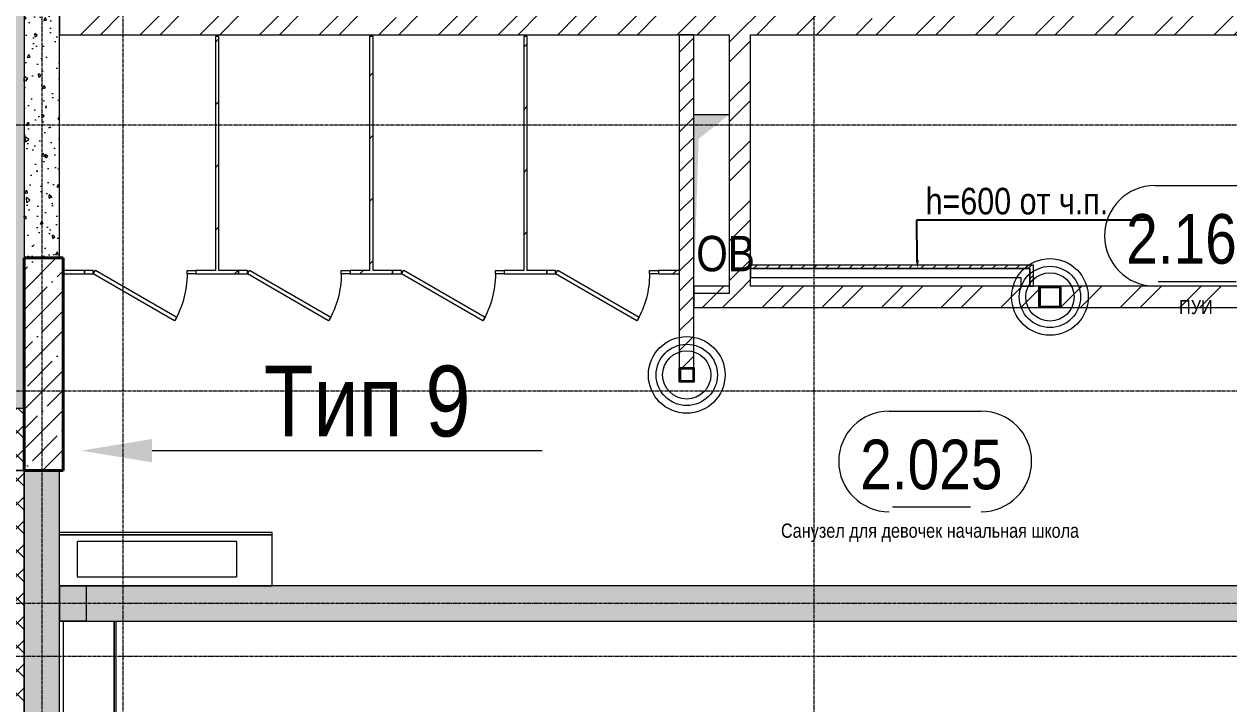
# Model space of a CAD drawing. Header units: millimetres. Extents: x -65509 to 912790, y 446 to 713294.
# Drawn here: x 187695 to 194495, y 139008 to 142845 of the extents above; entities that cross this region are included whole.
import ezdxf
from ezdxf import colors
from ezdxf.entities.mleader import LeaderData, LeaderLine
from ezdxf.enums import TextEntityAlignment as Align
from ezdxf.math import Vec2, Vec3

# ---------------------------------------------------------------- set-up
doc = ezdxf.new("R2010")
doc.units = ezdxf.units.MM
doc.linetypes.add('CENTER2', pattern=[28.575, 19.05, -3.175, 3.175, -3.175])
doc.linetypes.add('HIDDEN2', pattern=[4.7625, 3.175, -1.5875])
doc.layers.get('Defpoints').update_dxf_attribs({"color": 250})
for name, color, linetype, lineweight in [('АР_Area', 250, 'Continuous', 5), ('АР_Колонны', 250, 'Continuous', 30), ('АР_Отверстия', 250, 'Continuous', 9), ('АР_Стены ГКЛ', 250, 'Continuous', 15), ('АР_Стены ЖБ', 250, 'Continuous', 35), ('АР_Стены кирпич', 250, 'Continuous', 20), ('АР_Стены ПЕНОблок', 250, 'Continuous', 20), ('АР_Утеплитель', 250, 'Continuous', 0), ('АР_Штриховка', 250, 'Continuous', 0), ('Двери кабины', 250, 'Continuous', 0), ('Зашивка радиаторов тип 9 (до потолка_ облиц плитка)', 250, 'Continuous', 25), ('КМ_Фахверки', 250, 'Continuous', 25), ('ОВ_Отопление', 250, 'Continuous', 5), ('Размеры зашивки ГКЛ', 250, 'Continuous', 0), ('РД_Оси_100', 250, 'Continuous', 0)]:
    doc.layers.add(name, color=color, linetype=linetype, lineweight=lineweight)
doc.layers.add('АР_Делит', color=250, linetype='Continuous', lineweight=0, plot=False)
doc.layers.add('АР_Отопительные приборы', color=1, linetype='HIDDEN2', lineweight=0, true_color=0xff0000)
doc.layers.add('Зашивка радиаторов тип 2 (файерборд 2 слоя_керамогранит)', color=7, linetype='Continuous', lineweight=0, true_color=0xf40101)
doc.styles.add('style1', font='ARIALN.TTF')
pattern_1 = [(45, (142195.16, 127275.07), (-67.35192, 67.35192), []), (135, (142195.16, 127275.07), (-67.35192, -67.35192), [])]
pattern_2 = [(45, (142195.16, 127275.07), (-176.7767, 176.7767), [])]

# ---------------------------------------------------------------- blocks, each defined once
blk = doc.blocks.new('СОШ_2200_АР_ОСИ_М100_28.05.24')
at = {"layer": 'РД_Оси_100', "linetype": 'CENTER2'}
for p, q in [((49960, -6155), (49960, 139938.679)), ((71363.995, 15000), (33000, 15000)), ((33000, 13500), (85055, 13500))]:
    blk.add_line(p, q, dxfattribs=at)
for points in [[(45530, 139938.679), (45600, 139538.679), (45600, -6163.457)], [(46060, -6163.105), (46060, 139538.679), (46130, 139938.679)], [(85055, 12300), (33500, 12300), (33000, 12450)], [(85055, 12000), (33500, 12000), (33000, 11850)]]:
    blk.add_lwpolyline(points, dxfattribs=at)
blk = doc.blocks.new('otv')
at = {"linetype": 'Continuous'}
blk.add_lwpolyline([(0, -1), (0, 0), (1, 0), (1, -1)], close=True, dxfattribs=at)
blk.add_solid([(0, -1), (0, 0), (0.1346, -0.1366), (1, 0)], dxfattribs=at)
blk = doc.blocks.new('otv_в_стене')
at = {"linetype": 'Continuous'}
blk.add_lwpolyline([(0, -1), (0, 0), (1, 0), (1, -1)], close=True, dxfattribs=at)
blk.add_solid([(0, -1), (0, 0), (0.5, -0.5), (1, 0)], dxfattribs=at)
blk = doc.blocks.new('Ф_блок 80')
at = {"layer": 'АР_Делит', "color": 1}
for radius in [216.3, 173, 136.2]:
    blk.add_circle((40, -40), radius, dxfattribs=at)
at = {"layer": 'КМ_Фахверки'}
blk.add_lwpolyline([(0, 0), (80, 0), (80, -80), (0, -80)], close=True, dxfattribs=at)
at = {"layer": 'КМ_Фахверки', "lineweight": 5}
blk.add_lwpolyline([(6, -6), (74, -6), (74, -74), (6, -74)], close=True, dxfattribs=at)
blk = doc.blocks.new('Ф_крпич 120')
at = {"layer": 'АР_Делит', "color": 1}
for radius in [216.3, 173, 136.2]:
    blk.add_circle((60, -60), radius, dxfattribs=at)
at = {"layer": 'КМ_Фахверки'}
blk.add_lwpolyline([(0, 0), (120, 0), (120, -120), (0, -120)], close=True, dxfattribs=at)
at = {"layer": 'КМ_Фахверки', "lineweight": 5}
blk.add_lwpolyline([(6, -6), (114, -6), (114, -114), (6, -114)], close=True, dxfattribs=at)
blk = doc.blocks.new('MOK-МаркаПом_овал_ареал')
for p, q in [((-2.986, 3.764), (3.522, 3.764)), ((-2.75, -3), (2.75, -3))]:
    blk.add_line(p, q)
for centre, radius, start, end in [((-2.986, 0.215), 3.55, 90, 270), ((3.522, 0.215), 3.55, 270, 90), ((-7.411, 0), 7.161, 0, 0.00095)]:
    blk.add_arc(centre, radius, start, end)
at = {"color": 0, "style": 'style1'}
blk.add_attdef('АР-ПОМЕЩЕНИЕ:НОМЕР', text='', height=3, dxfattribs=at).set_placement((0.261, 0), align=Align.MIDDLE)

msp = doc.modelspace()

# ---------------------------------------------------------------- hatches: boundary and pattern name
at = {"layer": 'АР_Стены ГКЛ', "linetype": 'Continuous', "lineweight": 0}
h = msp.add_hatch(dxfattribs=at)
h.set_pattern_fill('ANSI31', color=256, scale=15, angle=-360, style=0)
h.set_pattern_definition([(45, (142195.157, 127275.073), (-33.67596, 33.67596), [])])
h.paths.add_polyline_path([(191795.158, 141485.068), (191795.158, 141465.068), (193371.727, 141465.068), (193391.727, 141485.068)], flags=0)
h = msp.add_hatch(dxfattribs=at)
h.set_pattern_fill('ANSI31', color=256, scale=15, angle=-360, style=0)
h.set_pattern_definition([(45, (142195.157, 127275.073), (-33.67596, 33.67596), [])])
h.paths.add_polyline_path([(193391.727, 141485.068), (193371.727, 141465.068), (193371.727, 141365.068), (193391.727, 141365.068)], flags=0)
at = {"layer": 'АР_Штриховка', "linetype": 'Continuous', "lineweight": 0}
h = msp.add_hatch(dxfattribs=at)
h.set_pattern_fill('HONEY', color=256, scale=10, style=0)
h.set_pattern_definition([(360, (142195.157, 127275.073), (47.625, 27.496306), [31.75, -63.5]), (120, (142195.157, 127275.073), (-47.625, 27.496307), [31.75, -63.5]), (60, (142195.157, 127275.073), (1e-07, 54.992613), [-63.5, 31.75])])
h.paths.add_polyline_path([(187645.157, 140675.073), (187695.157, 140675.073), (187695.157, 149175.073), (187645.157, 149175.073)], flags=0)
h.paths.add_polyline_path([(187645.157, 152475.073), (187695.157, 152475.073), (187695.157, 153775.073), (187645.157, 153775.073)], flags=0)
h = msp.add_hatch(dxfattribs=at)
h.set_pattern_fill('AR-CONC', color=256, angle=45, style=0)
h.set_pattern_definition([(95, (142195.16, 127275.07), (140.09465, 117.5534), [19.05, -209.55]), (40, (142195.16, 127275.07), (-160.01845, 110.1767), [15.24, -167.6406]), (145.45144, (142206.83, 127284.87), (-19.9238, 227.7301), [16.19, -178.09024]), (91.1842, (142159.24, 127311), (221.4102, 161.9534), [28.575, -314.325]), (141.63556, (142177.7, 127324.5), (-7.0866, 342.8268), [24.285, -267.1356]), (36.18415, (142159.24, 127311), (-7.0866, 342.8268), [22.86, -251.4597]), (66, (142186.18, 127319.97), (179.52, 34.89515), [19.05, -209.55]), (11, (142186.18, 127319.97), (-86.5399, 173.9412), [15.24, -167.64]), (116.45145, (142201.14, 127322.88), (92.98005, 208.83634), [16.19, -178.08994]), (82.5, (142195.16, 127275.07), (-57.60547, 61.97341), [0, -165.608, 0, -170.18, 0, -168.275]), (52.5, (142195.16, 127275.07), (-23.58973, 118.087), [0, -97.028, 0, -161.798, 0, -64.135]), (12.5, (142155.105, 127235.02), (99.92786, 91.8262), [0, -63.5, 0, -198.12, 0, -262.89]), (2.5, (142137.14, 127217.06), (86.7639, 122.7224), [0, -82.55, 0, -131.572, 0, -186.69])])
h.paths.add_polyline_path([(187695.157, 141525.073), (187895.157, 141525.073), (187895.157, 144926.073), (187695.157, 144926.073)], flags=0)
h = msp.add_hatch(dxfattribs=at)
h.set_pattern_fill('ANSI32', color=256, scale=25, style=0)
h.set_pattern_definition([(45, (142195.16, 127275.07), (-168.3798, 168.3798), []), (45, (142307.4, 127275.07), (-168.3798, 168.3798), [])])
h.paths.add_polyline_path([(193245.158, 142785.072), (193205.158, 142875.072), (193125.158, 142905.072), (192525.158, 142905.072), (192485.158, 142875.072), (192525.158, 142785.072)], flags=0)
h.paths.add_polyline_path([(192525.158, 142785.072), (192485.158, 142875.072), (192405.158, 142905.072), (191675.158, 142905.072), (191715.158, 142815.072), (191795.158, 142785.072)], flags=0)
h.paths.add_polyline_path([(191675.158, 142785.072), (191715.158, 142815.072), (191675.158, 142905.072), (190845.158, 142905.072), (190765.158, 142875.072), (190725.158, 142785.072)], flags=0)
h.paths.add_polyline_path([(195495.158, 142785.072), (195495.158, 142905.072), (194245.157, 142905.072), (194205.157, 142875.072), (194245.157, 142785.072)], flags=0)
h.paths.add_polyline_path([(194245.157, 142785.072), (194205.157, 142875.072), (194125.157, 142905.072), (193245.158, 142905.072), (193205.158, 142875.072), (193245.158, 142785.072)], flags=0)
h.paths.add_polyline_path([(190725.158, 142785.072), (190765.158, 142875.072), (190725.158, 142905.072), (189855.482, 142905.072), (189815.482, 142875.072), (189855.482, 142785.072)], flags=0)
h.paths.add_polyline_path([(189855.482, 142785.072), (189815.482, 142875.072), (189735.482, 142905.072), (187895.158, 142905.072), (187895.158, 142785.072)], flags=0)
h = msp.add_hatch(dxfattribs=at)
h.set_pattern_fill('ANSI32', color=256, scale=25, angle=-360, style=0)
h.set_pattern_definition([(45, (142195.16, 127275.07), (-168.3798, 168.3798), []), (45, (142307.4, 127275.07), (-168.3798, 168.3798), [])])
h.paths.add_polyline_path([(191795.158, 142785.072), (191715.158, 142815.072), (191675.158, 142785.072), (191675.158, 141365.072), (191715.158, 141335.072), (191795.158, 141365.072)], flags=0)
h = msp.add_hatch(dxfattribs=at)
h.set_pattern_fill('_U', color=256, scale=250, angle=-315, style=0, pattern_type=0)
h.set_pattern_definition(pattern_2)
h.paths.add_polyline_path([(188795.158, 142775.078), (188775.158, 142775.078), (188775.158, 141455.078), (188781.824, 141450.078), (188795.158, 141455.078)], flags=0)
h = msp.add_hatch(dxfattribs=at)
h.set_pattern_fill('_U', color=256, scale=250, angle=-315, style=0, pattern_type=0)
h.set_pattern_definition(pattern_2)
h.paths.add_polyline_path([(189665.158, 142775.079), (189645.158, 142775.079), (189645.158, 141455.078), (189651.824, 141450.078), (189665.158, 141455.078)], flags=0)
h = msp.add_hatch(dxfattribs=at)
h.set_pattern_fill('_U', color=256, scale=250, angle=-315, style=0, pattern_type=0)
h.set_pattern_definition(pattern_2)
h.paths.add_polyline_path([(190535.158, 142775.079), (190515.158, 142775.079), (190515.158, 141455.078), (190521.824, 141450.078), (190535.158, 141455.078)], flags=0)
at = {"layer": 'АР_Штриховка', "linetype": 'Continuous', "lineweight": 0, "ltscale": 0.5}
h = msp.add_hatch(dxfattribs=at)
h.set_pattern_fill('ANSI31', color=256, scale=25, angle=-360, style=0)
h.set_pattern_definition([(45, (142195.16, 127275.07), (-56.1266, 56.1266), [])])
h.paths.add_polyline_path([(191475.158, 142785.072), (191395.158, 142785.072), (191395.158, 141435.078), (191475.158, 141435.078)], flags=0)
h.paths.add_polyline_path([(191475.158, 141435.078), (191395.158, 141435.078), (191395.158, 140905.073), (191475.158, 140905.073)], flags=0)
at = {"layer": 'АР_Штриховка', "linetype": 'Continuous', "lineweight": 5}
h = msp.add_hatch(dxfattribs=at)
h.set_pattern_fill('ANSI35', color=256, scale=25, style=0)
h.set_pattern_definition([(45, (142195.16, 127275.07), (-112.2532, 112.2532), []), (45, (142307.41, 127275.07), (-112.2532, 112.2532), [198.4375, -39.6875, 0, -39.6875])])
h.paths.add_polyline_path([(187695.157, 140325.073), (187915.157, 140325.073), (187915.157, 141525.073), (187695.157, 141525.073)], flags=0)
at = {"layer": 'АР_Штриховка', "linetype": 'Continuous', "lineweight": 0}
h = msp.add_hatch(dxfattribs=at)
h.set_pattern_fill('_U', color=256, scale=250, angle=-315, style=0, pattern_type=0)
h.set_pattern_definition([(45, (142195.16, 127275.07), (-176.7767, 176.7767), [])])
h.paths.add_polyline_path([(187915.158, 141455.078), (187915.158, 141435.078), (188035.158, 141435.078), (188035.158, 141455.078)], flags=0)
h.paths.add_polyline_path([(188665.158, 141455.078), (188665.158, 141435.078), (188775.158, 141435.078), (188781.824, 141450.078), (188775.158, 141455.078)], flags=0)
h.paths.add_polyline_path([(188795.158, 141455.078), (188781.824, 141450.078), (188775.158, 141435.078), (188905.158, 141435.078), (188905.158, 141455.078)], flags=0)
h.paths.add_polyline_path([(189535.158, 141455.078), (189535.158, 141435.078), (189645.158, 141435.078), (189651.824, 141450.078), (189645.158, 141455.078)], flags=0)
h.paths.add_polyline_path([(189665.158, 141455.078), (189651.824, 141450.078), (189645.158, 141435.078), (189775.158, 141435.078), (189775.158, 141455.078)], flags=0)
h.paths.add_polyline_path([(190405.158, 141455.078), (190405.158, 141435.078), (190515.158, 141435.078), (190521.824, 141450.078), (190515.158, 141455.078)], flags=0)
h.paths.add_polyline_path([(190535.158, 141455.078), (190521.824, 141450.078), (190515.158, 141435.078), (190645.158, 141435.078), (190645.158, 141455.078)], flags=0)
h.paths.add_polyline_path([(191275.158, 141455.078), (191275.158, 141435.078), (191395.158, 141435.078), (191395.158, 141455.078)], flags=0)
h = msp.add_hatch(dxfattribs=at)
h.set_pattern_fill('ANSI32', color=256, scale=25, angle=-0.0000006, style=0)
h.set_pattern_definition([(45, (142195.16, 127275.07), (-168.3798, 168.3798), []), (45, (142307.4, 127275.07), (-168.3798, 168.3798), [])])
h.paths.add_polyline_path([(191475.158, 141365.072), (191475.158, 141245.072), (191675.158, 141245.072), (191715.158, 141335.072), (191675.158, 141365.072)], flags=0)
h.paths.add_polyline_path([(191795.158, 141365.072), (191715.158, 141335.072), (191675.158, 141245.072), (195485.157, 141245.072), (195485.157, 141365.072)], flags=0)
h = msp.add_hatch(dxfattribs=at)
h.set_pattern_fill('ANSI37', color=256, scale=30, angle=-360, style=0)
h.set_pattern_definition([(45, (142195.16, 127275.07), (-67.35192, 67.35192), []), (135, (142195.16, 127275.07), (-67.35192, -67.35192), [])])
h.paths.add_polyline_path([(187545.157, 140525.073), (187695.157, 140675.073), (187145.157, 140675.073), (186995.157, 140525.073)], flags=0)
h = msp.add_hatch(dxfattribs=at)
h.set_pattern_fill('ANSI37', color=256, scale=30, style=0)
h.set_pattern_definition(pattern_1)
h.paths.add_polyline_path([(187545.157, 140325.073), (187695.157, 140325.073), (187695.157, 140675.073), (187545.157, 140525.073)], flags=0)
h = msp.add_hatch(dxfattribs=at)
h.set_pattern_fill('ANSI37', color=256, scale=30, style=0)
h.set_pattern_definition(pattern_1)
h.paths.add_polyline_path([(187545.157, 127025.073), (187695.157, 127175.073), (187695.157, 128375.073), (187545.157, 128375.073)], flags=0)
h.paths.add_polyline_path([(187545.157, 131075.073), (187695.157, 131075.073), (187695.157, 131975.073), (187545.157, 131975.073)], flags=0)
h.paths.add_polyline_path([(187545.157, 133775.073), (187695.157, 133775.073), (187695.157, 134875.073), (187545.157, 134875.073)], flags=0)
h.paths.add_polyline_path([(187545.157, 136075.073), (187695.157, 136075.073), (187695.157, 136975.073), (187545.157, 136975.073)], flags=0)
h.paths.add_polyline_path([(187545.157, 138775.073), (187695.157, 138775.073), (187695.157, 140325.073), (187545.157, 140325.073)], flags=0)
h = msp.add_hatch(dxfattribs=at)
h.set_pattern_fill('AR-CONC', color=256, style=0)
h.set_pattern_definition([(50, (142195.16, 127275.07), (182.18467, -15.9391), [19.05, -209.55]), (355, (142195.16, 127275.07), (-35.2434, 191.05685), [15.24, -167.6406]), (100.45144, (142210.34, 127273.74), (146.94125, 175.11775), [16.19, -178.09024]), (46.1842, (142195.16, 127325.87), (271.079, -42.0423), [28.575, -314.325]), (96.63556, (142217.75, 127322.37), (237.4041, 247.4261), [24.285, -267.1356]), (351.18415, (142195.16, 127325.87), (237.4041, 247.4261), [22.86, -251.4597]), (21, (142220.56, 127313.17), (151.6144, -102.2652), [19.05, -209.55]), (326, (142220.56, 127313.17), (61.802, 184.188), [15.24, -167.64]), (71.45144, (142233.2, 127304.65), (213.4164, 81.9228), [16.19, -178.08994]), (37.5, (142195.16, 127275.07), (3.0886, 84.55504), [0, -165.608, 0, -170.18, 0, -168.275]), (7.5, (142195.16, 127275.07), (66.81966, 100.18057), [0, -97.028, 0, -161.798, 0, -64.135]), (327.5, (142138.515, 127275.07), (135.5906, -5.72874), [0, -63.5, 0, -198.12, 0, -262.89]), (317.5, (142113.12, 127275.07), (148.12918, 25.4265), [0, -82.55, 0, -131.572, 0, -186.69])])
h.paths.add_polyline_path([(187695.157, 127175.073), (187895.157, 127375.073), (187895.157, 128375.073), (187695.157, 128375.073)], flags=0)
h.paths.add_polyline_path([(187695.157, 131075.073), (187895.157, 131075.073), (187895.157, 131975.073), (187695.157, 131975.073)], flags=0)
h.paths.add_polyline_path([(187695.157, 133775.073), (187895.157, 133775.073), (187895.157, 134875.073), (187695.157, 134875.073)], flags=0)
h.paths.add_polyline_path([(187695.157, 136075.073), (187895.157, 136075.073), (187895.157, 136975.073), (187695.157, 136975.073)], flags=0)
h.paths.add_polyline_path([(187695.157, 138775.073), (187895.157, 138775.073), (187895.157, 140325.073), (187695.157, 140325.073)], flags=0)
h = msp.add_hatch(dxfattribs=at)
h.set_pattern_fill('AR-CONC', color=256, angle=45, style=0)
h.set_pattern_definition([(95, (142195.16, 127275.07), (140.09465, 117.55338), [19.05, -209.55]), (40, (142195.16, 127275.07), (-160.01845, 110.1767), [15.24, -167.6406]), (145.45144, (142206.83, 127284.87), (-19.9238, 227.7301), [16.19, -178.09024]), (91.1842, (142159.24, 127311), (221.4102, 161.9534), [28.575, -314.325]), (141.63556, (142177.7, 127324.5), (-7.0866, 342.8268), [24.285, -267.1356]), (36.18415, (142159.24, 127311), (-7.0866, 342.8268), [22.86, -251.4597]), (66, (142186.18, 127319.97), (179.51998, 34.89515), [19.05, -209.55]), (11, (142186.18, 127319.97), (-86.5399, 173.9412), [15.24, -167.64]), (116.45145, (142201.14, 127322.88), (92.98005, 208.83634), [16.19, -178.08994]), (82.5, (142195.16, 127275.07), (-57.60547, 61.97341), [0, -165.608, 0, -170.18, 0, -168.275]), (52.5, (142195.16, 127275.07), (-23.58973, 118.087), [0, -97.028, 0, -161.798, 0, -64.135]), (12.5, (142155.105, 127235.02), (99.92786, 91.826196), [0, -63.5, 0, -198.12, 0, -262.89]), (2.5, (142137.14, 127217.06), (86.7639, 122.7224), [0, -82.55, 0, -131.572, 0, -186.69])])
h.paths.add_polyline_path([(187895.157, 139675.071), (187895.157, 139475.071), (195495.157, 139475.074), (195695.157, 139675.074)], flags=0)

# ---------------------------------------------------------------- linework, layer by layer
at = {"layer": 'АР_Колонны', "linetype": 'HIDDEN2', "lineweight": 25}
for p, q in [((187695.157, 141525.073), (187915.157, 141525.073)), ((187695.157, 140325.073), (187695.157, 141525.073)), ((187915.157, 141525.073), (187915.157, 140325.073)), ((187915.157, 140325.073), (187695.157, 140325.073))]:
    msp.add_line(p, q, dxfattribs=at)
at = {"layer": 'АР_Колонны', "linetype": 'Continuous', "lineweight": 35}
for p, q in [((187695.157, 141525.073), (187915.157, 141525.073)), ((187695.157, 140325.073), (187695.157, 141525.073)), ((187915.157, 140325.073), (187915.157, 141525.073)), ((187695.157, 140325.073), (187915.157, 140325.073))]:
    msp.add_line(p, q, dxfattribs=at)
at = {"layer": 'АР_Отопительные приборы'}
msp.add_lwpolyline([(188895.157, 139725.067), (188895.157, 139925.067), (187995.157, 139925.067), (187995.157, 139725.067)], close=True, dxfattribs=at)
at = {"layer": 'АР_Стены ГКЛ', "linetype": 'Continuous', "lineweight": 15}
for p, q in [((188795.158, 142775.078), (188775.158, 142775.078)), ((188775.158, 142775.078), (188775.158, 141455.078)), ((188795.158, 141455.078), (188795.158, 142775.078)), ((189665.158, 142775.079), (189645.158, 142775.079)), ((189645.158, 142775.079), (189645.158, 141455.078)), ((189665.158, 141455.078), (189665.158, 142775.079)), ((190535.158, 142775.079), (190515.158, 142775.079)), ((190515.158, 142775.079), (190515.158, 141455.078)), ((190535.158, 141455.078), (190535.158, 142775.079)), ((187915.158, 141455.078), (187915.158, 141435.078)), ((188035.158, 141455.078), (187915.158, 141455.078)), ((188035.158, 141435.078), (188035.158, 141455.078)), ((188665.158, 141455.078), (188665.158, 141435.078)), ((188775.158, 141455.078), (188665.158, 141455.078)), ((188905.158, 141455.078), (188795.158, 141455.078)), ((188905.158, 141435.078), (188905.158, 141455.078)), ((189535.158, 141455.078), (189535.158, 141435.078)), ((189645.158, 141455.078), (189535.158, 141455.078)), ((189775.158, 141455.078), (189665.158, 141455.078)), ((189775.158, 141435.078), (189775.158, 141455.078)), ((190405.158, 141455.078), (190405.158, 141435.078)), ((190515.158, 141455.078), (190405.158, 141455.078)), ((190645.158, 141455.078), (190535.158, 141455.078)), ((190645.158, 141435.078), (190645.158, 141455.078)), ((191275.158, 141455.078), (191275.158, 141435.078)), ((191395.158, 141455.078), (191275.158, 141455.078)), ((191395.158, 141435.078), (191395.158, 141455.078)), ((187915.158, 141435.078), (188035.158, 141435.078)), ((188665.158, 141435.078), (188905.158, 141435.078)), ((189535.158, 141435.078), (189775.158, 141435.078)), ((190405.158, 141435.078), (190645.158, 141435.078)), ((191275.158, 141435.078), (191395.158, 141435.078))]:
    msp.add_line(p, q, dxfattribs=at)
at = {"layer": 'АР_Стены ГКЛ', "linetype": 'Continuous', "lineweight": 5}
for p, q in [((191795.158, 141485.068), (191795.158, 141465.068)), ((193391.727, 141485.068), (191795.158, 141485.068)), ((191795.158, 141465.068), (191795.158, 141415.068)), ((193371.727, 141465.068), (191795.158, 141465.068)), ((191795.158, 141465.068), (193371.727, 141465.068)), ((193371.727, 141365.068), (193371.727, 141465.068)), ((193371.727, 141465.068), (193371.727, 141365.068)), ((193391.727, 141365.068), (193391.727, 141485.068)), ((191795.158, 141415.068), (193321.727, 141415.068)), ((193321.727, 141415.068), (193321.727, 141365.068)), ((193321.727, 141365.068), (193371.727, 141365.068)), ((193371.727, 141365.068), (193391.727, 141365.068))]:
    msp.add_line(p, q, dxfattribs=at)
at = {"layer": 'АР_Стены ЖБ', "linetype": 'Continuous', "lineweight": 40}
for p, q in [((187915.157, 141525.073), (187695.157, 141525.073)), ((187695.157, 141525.073), (187695.157, 140325.073)), ((187915.157, 140325.073), (187915.157, 141525.073)), ((187695.157, 140325.073), (187915.157, 140325.073))]:
    msp.add_line(p, q, dxfattribs=at)
at = {"layer": 'АР_Стены кирпич', "linetype": 'Continuous', "lineweight": 20}
for p, q in [((187895.158, 142905.072), (187895.158, 142785.072)), ((187895.158, 142785.072), (191675.158, 142785.072)), ((191675.158, 142785.072), (191675.158, 141365.072)), ((191795.158, 142785.072), (195495.158, 142785.072)), ((191795.158, 141365.072), (191795.158, 142785.072)), ((191475.158, 141365.072), (191475.158, 141245.072)), ((191675.158, 141365.072), (191475.158, 141365.072)), ((195485.157, 141365.073), (191795.158, 141365.072)), ((191475.158, 141245.072), (191675.158, 141245.072)), ((191675.158, 141245.072), (195485.157, 141245.073))]:
    msp.add_line(p, q, dxfattribs=at)
at = {"layer": 'АР_Стены ПЕНОблок', "linetype": 'Continuous', "lineweight": 20}
for p, q in [((187695.157, 144926.073), (187695.157, 141525.073)), ((187895.157, 141525.073), (187895.157, 144926.073)), ((191395.158, 140905.073), (191395.158, 142785.072)), ((191475.158, 142785.072), (191395.158, 142785.072)), ((191475.158, 140905.073), (191475.158, 142785.072)), ((187695.157, 141525.073), (187895.157, 141525.073)), ((191395.158, 140905.073), (191475.158, 140905.073)), ((187895.157, 140325.073), (187695.157, 140325.073)), ((187695.157, 140325.073), (187695.157, 138775.073)), ((187895.157, 138775.073), (187895.157, 140325.073)), ((195695.157, 139675.074), (187895.157, 139675.071)), ((187895.157, 139675.071), (187895.157, 139475.071)), ((187895.157, 139475.071), (195495.157, 139475.074))]:
    msp.add_line(p, q, dxfattribs=at)
at = {"layer": 'АР_Утеплитель', "linetype": 'Continuous', "lineweight": 0}
for p, q in [((187695.157, 140675.073), (187145.157, 140675.073)), ((187695.157, 140325.073), (187695.157, 140675.073)), ((187695.157, 140325.073), (187545.157, 140325.073)), ((187545.157, 140325.073), (187695.157, 140325.073)), ((187695.157, 138775.073), (187695.157, 140325.073))]:
    msp.add_line(p, q, dxfattribs=at)
at = {"layer": 'Двери кабины', "linetype": 'Continuous', "lineweight": 0}
for points in [[(188085.158, 141455.078), (188035.158, 141455.078), (188035.158, 141435.078), (188085.158, 141435.078)], [(188085.158, 141435.078), (188097.658, 141456.729), (188556.651, 141191.729), (188544.151, 141170.078)], [(188615.158, 141455.078), (188665.158, 141455.078), (188665.158, 141435.078), (188615.158, 141435.078)], [(188955.158, 141455.078), (188905.158, 141455.078), (188905.158, 141435.078), (188955.158, 141435.078)], [(188955.158, 141435.078), (188967.658, 141456.729), (189426.651, 141191.729), (189414.151, 141170.078)], [(189485.158, 141455.078), (189535.158, 141455.078), (189535.158, 141435.078), (189485.158, 141435.078)], [(189825.158, 141455.078), (189775.158, 141455.078), (189775.158, 141435.078), (189825.158, 141435.078)], [(189825.158, 141435.078), (189837.658, 141456.729), (190296.651, 141191.729), (190284.151, 141170.078)], [(190355.158, 141455.078), (190405.158, 141455.078), (190405.158, 141435.078), (190355.158, 141435.078)], [(190695.158, 141455.078), (190645.158, 141455.078), (190645.158, 141435.078), (190695.158, 141435.078)], [(190695.158, 141435.078), (190707.658, 141456.729), (191166.651, 141191.729), (191154.151, 141170.078)], [(191225.158, 141455.078), (191275.158, 141455.078), (191275.158, 141435.078), (191225.158, 141435.078)]]:
    msp.add_lwpolyline(points, close=True, dxfattribs=at)
at = {"layer": 'Двери кабины', "linetype": 'Continuous', "lineweight": 0, "extrusion": (0, 0, -1)}
for centre in [(-188085.158, 141435.078), (-188955.158, 141435.078), (-189825.158, 141435.078), (-190695.158, 141435.078)]:
    msp.add_arc(centre, 530, 180.0000013, 210.0000013, dxfattribs=at)
at = {"layer": 'Зашивка радиаторов тип 2 (файерборд 2 слоя_керамогранит)', "linetype": 'Continuous', "lineweight": 0}
for p, q in [((187915.157, 139475.091), (188215.157, 139475.091)), ((187915.157, 139475.091), (187915.157, 127675.073)), ((188202.657, 127675.073), (188202.657, 139475.091)), ((188202.657, 139475.091), (188202.657, 127675.073)), ((188215.157, 127675.073), (188215.157, 139475.091))]:
    msp.add_line(p, q, dxfattribs=at)
at = {"layer": 'Зашивка радиаторов тип 9 (до потолка_ облиц плитка)', "linetype": 'Continuous', "lineweight": 0}
for p, q in [((187895.157, 139675.067), (187895.157, 139975.067)), ((189095.157, 139975.067), (187895.157, 139975.067)), ((189095.157, 139962.567), (187895.157, 139962.567)), ((187895.157, 139962.567), (189095.157, 139962.567)), ((189095.157, 139675.067), (189095.157, 139975.067)), ((187895.157, 139675.067), (189095.157, 139675.067))]:
    msp.add_line(p, q, dxfattribs=at)
at = {"layer": 'КМ_Фахверки', "lineweight": 5}
msp.add_lwpolyline([(212895.157, 195850.073), (236595.157, 195849.49), (236595.157, 127175.073), (256895.157, 127175.073), (256895.126, 262175.073), (215195.161, 262175.073), (215195.161, 256175.073), (179595.157, 256175.073), (179595.157, 227875.073), (142095.157, 227875.073), (142095.157, 140675.073), (169895.157, 140675.073), (169895.157, 153775.073), (162395.157, 153775.073), (162395.157, 195850.073), (187695.157, 195850.073), (187695.157, 127175.073), (225395.157, 127175.073), (225395.157, 140875.073), (207995.156, 140875.08), (207995.156, 195850.073), (212896.745, 195850.073)], dxfattribs=at)

# ---------------------------------------------------------------- block references
at = {"layer": 'АР_Area', "linetype": 'Continuous', "lineweight": 5}
ref = msp.add_blockref('MOK-МаркаПом_овал_ареал', (194316.655, 141632.969), dxfattribs=dict(at, xscale=80, yscale=80, zscale=80))
ref.add_attrib('АР-ПОМЕЩЕНИЕ:НОМЕР', '2.163', dxfattribs={"layer": '0', "color": 0, "height": 280, "style": 'style1'}).set_placement((194316.655, 141632.969), align=Align.MIDDLE)
ref.add_attrib('АР-ПОМЕЩЕНИЕ:НАИМЕНОВАНИЕ', 'ПУИ', dxfattribs={"layer": 'Defpoints', "color": 2, "height": 80, "style": 'style1'}).set_placement((194309.123, 141247.855), align=Align.MIDDLE)
ref = msp.add_blockref('MOK-МаркаПом_овал_ареал', (192815.881, 140359.644), dxfattribs=dict(at, xscale=80, yscale=80, zscale=80))
ref.add_attrib('АР-ПОМЕЩЕНИЕ:НОМЕР', '2.025', dxfattribs={"layer": '0', "color": 0, "height": 280, "style": 'style1'}).set_placement((192815.881, 140359.644), align=Align.MIDDLE)
ref.add_attrib('АР-ПОМЕЩЕНИЕ:НАИМЕНОВАНИЕ', 'Санузел для девочек начальная школа', dxfattribs={"layer": 'Defpoints', "color": 2, "height": 80, "style": 'style1'}).set_placement((192808.349, 139974.53), align=Align.MIDDLE)
at = {"layer": 'АР_Отверстия', "xscale": 200, "yscale": 1010}
msp.add_blockref('otv', (191475.158, 142335.068), dxfattribs=at)
at = {"layer": 'КМ_Фахверки'}
for name, p in [('Ф_крпич 120', (193425.157, 141365.072)), ('Ф_блок 80', (191395.158, 140905.073))]:
    msp.add_blockref(name, p, dxfattribs=at)
at = {"layer": 'ОВ_Отопление', "xscale": 150, "yscale": 200}
msp.add_blockref('otv_в_стене', (187895.157, 139675.067), dxfattribs=at)
at = {"layer": 'РД_Оси_100'}
msp.add_blockref('СОШ_2200_АР_ОСИ_М100_28.05.24', (142195.157, 127275.073), dxfattribs=at)

# ---------------------------------------------------------------- texts
at = {"layer": 'АР_Отверстия', "insert": (191654.144, 141548.353), "char_height": 200, "width": 1850, "attachment_point": 5, "style": 'style1'}
msp.add_mtext('ОВ', dxfattribs=at)

# ---------------------------------------------------------------- leaders
at = {"layer": 'АР_Стены ГКЛ', "ltscale": 100}
ml = msp.add_multileader_mtext('Standard', dxfattribs=at)
ml.set_content('h=600 от ч.п.', color=256, style='style1')
ml.set_leader_properties(color=256)
ml.build(insert=Vec2(0, 0))
ml.multileader.update_dxf_attribs({"has_dogleg": 0, "text_left_attachment_type": 6, "text_right_attachment_type": 6, "arrow_head_size": 50, "scale": 100})
ctx = ml.context
ctx.base_point, ctx.scale, ctx.char_height, ctx.arrow_head_size, ctx.landing_gap_size, ctx.plane_origin, ctx.plane_x_axis, ctx.plane_y_axis = Vec3(192733.36, 141740.934), 100, 150, 50, 50, Vec3(202921.949, 144759.009), Vec3(1, 0.00000001), Vec3(-0.00000001, 1)
ctx.left_attachment, ctx.right_attachment = 6, 6
notes = []
notes.append((ctx, [(1, (1, 1, 0), (191933.36, 141740.934), (1, 0.00000001), 800, [(0, [(192737.113, 141463.651)], 0, [])])]))
ctx.mtext.insert, ctx.mtext.text_direction, ctx.mtext.rotation, ctx.mtext.flow_direction = Vec3(192783.36, 141920.934), Vec3(1, 0.00000001), 0.00000001, 5
at = {"layer": 'Размеры зашивки ГКЛ'}
ml = msp.add_multileader_mtext('Standard', dxfattribs=at)
ml.set_content('\\pxsm1;Тип 9 ', color=(0, 0, 138), style='style1')
ml.set_leader_properties(color=256, linetype='ByLayer', lineweight=9)
ml.build(insert=Vec2(0, 0))
ml.multileader.update_dxf_attribs({"has_dogleg": 0, "text_left_attachment_type": 6, "text_right_attachment_type": 6, "text_bottom_attachment_type": 10, "dogleg_length": 25, "arrow_head_size": 400})
ctx = ml.context
ctx.base_point, ctx.char_height, ctx.arrow_head_size, ctx.landing_gap_size, ctx.plane_origin = Vec3(188998.157, 140437.515), 400, 400, 50, Vec3(174634.953, 147408.079)
ctx.left_attachment, ctx.right_attachment, ctx.top_attachment = 6, 6, 10
notes.append((ctx, [(0, (1, 1, 0), (188973.157, 140437.515), (1, 0), 25, [(1, [(188017.424, 140437.515)], 0, [])])]))
ctx.mtext.insert, ctx.mtext.width, ctx.mtext.defined_height, ctx.mtext.line_spacing_factor, ctx.mtext.flow_direction = Vec3(189048.157, 140917.515), 1668.44707, 600, 0.3, 5
for ctx, leaders in notes:
    for number, flags, end, landing, length, lines in leaders:
        leader = LeaderData()
        leader.index, (leader.has_last_leader_line, leader.has_dogleg_vector, leader.attachment_direction) = number, flags
        leader.last_leader_point, leader.dogleg_vector, leader.dogleg_length = Vec3(end), Vec3(landing), length
        for number, points, colour, breaks in lines:
            line = LeaderLine()
            line.index, line.vertices, line.color, line.breaks = number, Vec3.list(points), colors.encode_raw_color(colour), breaks
            leader.lines.append(line)
        ctx.leaders.append(leader)

doc.saveas('drawing.dxf')
